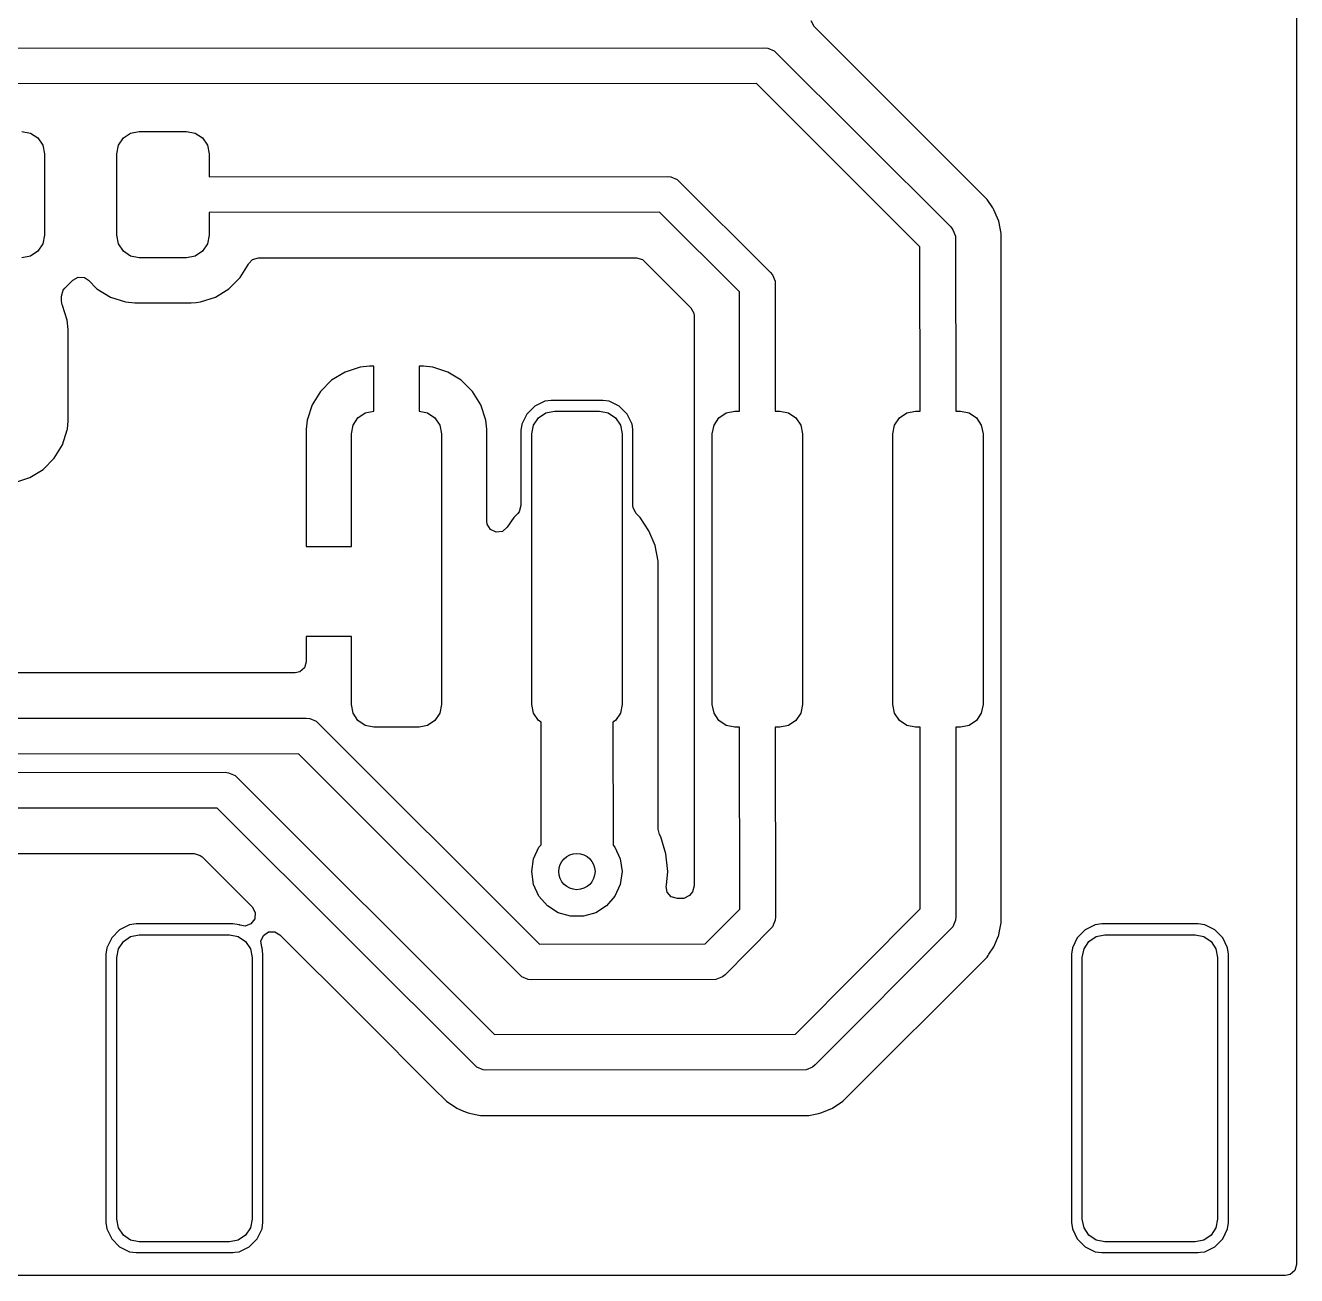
# Model space of a CAD drawing. Extents: x 123.7 to 187.7, y -113.5 to -73.6.
# Drawn here: x 173.57 to 187.65, y -113.51 to -99.67 of the extents above; entities that cross this region are included whole.
import ezdxf

# ---------------------------------------------------------------- set-up
doc = ezdxf.new("R2010")
doc.units = 0
doc.layers.add('BLACK', color=7, linetype='CONTINUOUS')

msp = doc.modelspace()

# ---------------------------------------------------------------- linework, layer by layer
at = {"layer": 'BLACK', "linetype": 'CONTINUOUS'}
for p, q in [((187.652, -73.6895), (187.652, -113.3905)), ((182.304838, -99.67668), (182.271353, -99.615357)), ((184.221612, -101.593454), (182.304838, -99.67668)), ((167.950982, -99.918843), (181.7525, -99.915)), ((181.7525, -99.915), (181.791518, -99.918843)), ((181.791518, -99.918843), (181.863614, -99.948706)), ((181.863614, -99.948706), (183.818921, -101.898579)), ((181.666002, -100.311191), (168.068069, -100.314978)), ((183.47758, -102.117735), (181.666002, -100.311191)), ((173.5275, -100.84), (173.623171, -100.85903)), ((174.731829, -100.85903), (174.8275, -100.84)), ((174.8275, -100.84), (175.3525, -100.84)), ((175.3525, -100.84), (175.448171, -100.85903)), ((173.623171, -100.85903), (173.704277, -100.913223)), ((173.704277, -100.913223), (173.75847, -100.994329)), ((173.75847, -100.994329), (173.7775, -101.09)), ((174.5775, -101.09), (174.59653, -100.994329)), ((174.59653, -100.994329), (174.650723, -100.913223)), ((174.650723, -100.913223), (174.731829, -100.85903)), ((175.448171, -100.85903), (175.529277, -100.913223)), ((175.529277, -100.913223), (175.58347, -100.994329)), ((175.58347, -100.994329), (175.6025, -101.09)), ((173.7775, -101.09), (173.7775, -101.99)), ((174.5775, -101.99), (174.5775, -101.09)), ((175.6025, -101.09), (175.6025, -101.343466)), ((175.6025, -101.343466), (180.6775, -101.34)), ((180.6775, -101.34), (180.716518, -101.343843)), ((180.716518, -101.343843), (180.788614, -101.373706)), ((180.788614, -101.373706), (181.818922, -102.398579)), ((184.221614, -101.593457), (184.221612, -101.593454)), ((184.284804, -101.688028), (184.221614, -101.593457)), ((184.284805, -101.68803), (184.284804, -101.688028)), ((184.298276, -101.70819), (184.284805, -101.68803)), ((180.591191, -101.736242), (175.6025, -101.739649)), ((175.6025, -101.739649), (175.6025, -101.99)), ((181.477593, -102.61797), (180.591191, -101.736242)), ((184.33734, -101.8025), (184.298276, -101.70819)), ((184.35108, -101.835672), (184.33734, -101.8025)), ((184.35108, -101.835676), (184.35108, -101.835672)), ((184.351081, -101.835677), (184.35108, -101.835676)), ((184.378, -101.971004), (184.351081, -101.835677)), ((183.818921, -101.898579), (183.843794, -101.928886)), ((183.843794, -101.928886), (183.873657, -102.000982)), ((184.378, -101.971007), (184.378, -101.971004)), ((184.378, -105.621006), (184.378, -101.971007)), ((173.75847, -102.085671), (173.704277, -102.166777)), ((173.7775, -101.99), (173.75847, -102.085671)), ((174.59653, -102.085671), (174.5775, -101.99)), ((174.650723, -102.166777), (174.59653, -102.085671)), ((175.58347, -102.085671), (175.529277, -102.166777)), ((175.6025, -101.99), (175.58347, -102.085671)), ((183.479479, -103.94), (183.47758, -102.117735)), ((183.873657, -102.000982), (183.875677, -103.94)), ((173.623171, -102.22097), (173.5275, -102.24)), ((173.704277, -102.166777), (173.623171, -102.22097)), ((174.731829, -102.22097), (174.650723, -102.166777)), ((174.8275, -102.24), (174.731829, -102.22097)), ((175.3525, -102.24), (174.8275, -102.24)), ((175.448171, -102.22097), (175.3525, -102.24)), ((175.529277, -102.166777), (175.448171, -102.22097)), ((176.042899, -102.304293), (176.082187, -102.259663)), ((176.082187, -102.259663), (176.148408, -102.2405)), ((176.148408, -102.2405), (180.335981, -102.2405)), ((180.335981, -102.2405), (180.40302, -102.260185)), ((180.40302, -102.260185), (180.423662, -102.276819)), ((175.945212, -102.458656), (176.037314, -102.309334)), ((176.037314, -102.309334), (176.037315, -102.309331)), ((176.037315, -102.309331), (176.041105, -102.303187)), ((176.041105, -102.303187), (176.042899, -102.304293)), ((180.423662, -102.276819), (180.940681, -102.793838)), ((181.818922, -102.398579), (181.843794, -102.428886)), ((174.001819, -102.577049), (174.089819, -102.489049)), ((174.089819, -102.489049), (174.151142, -102.455564)), ((174.151142, -102.455564), (174.220834, -102.460548)), ((174.220834, -102.460548), (174.265181, -102.489049)), ((174.265181, -102.489049), (174.358844, -102.582712)), ((175.821156, -102.582712), (175.945212, -102.458656)), ((181.843794, -102.428886), (181.873657, -102.500982)), ((181.873657, -102.500982), (181.875391, -103.94)), ((173.9655, -102.66473), (173.985185, -102.597691)), ((173.9655, -102.718436), (173.9655, -102.66473)), ((173.985185, -102.597691), (174.001819, -102.577049)), ((174.358844, -102.582712), (174.508166, -102.674814)), ((174.508166, -102.674814), (174.674703, -102.729999)), ((175.505297, -102.729999), (175.671834, -102.674814)), ((175.671834, -102.674814), (175.821156, -102.582712)), ((181.479187, -103.94), (181.477593, -102.61797)), ((173.974646, -102.759704), (173.9655, -102.718436)), ((173.97309, -102.76022), (173.974646, -102.759704)), ((173.97536, -102.767073), (173.97309, -102.76022)), ((173.975362, -102.767075), (173.97536, -102.767073)), ((174.030087, -102.932225), (173.975362, -102.767075)), ((174.674703, -102.729999), (174.777491, -102.7405)), ((174.777491, -102.7405), (175.402508, -102.740499)), ((175.402508, -102.740499), (175.402516, -102.740498)), ((175.402516, -102.740498), (175.402519, -102.740498)), ((175.402519, -102.740498), (175.458802, -102.734748)), ((175.458802, -102.734748), (175.505297, -102.729999)), ((180.940681, -102.793838), (180.974166, -102.855161)), ((174.0405, -103.034152), (174.030087, -102.932225)), ((180.974166, -102.855161), (180.977, -102.881519)), ((180.977, -102.881519), (180.977, -109.198481)), ((174.0405, -104.045848), (174.0405, -103.034152)), ((177.108375, -103.505643), (176.959154, -103.597684)), ((177.10838, -103.505641), (177.108375, -103.505643)), ((177.274802, -103.450494), (177.10838, -103.505641)), ((177.377511, -103.440001), (177.274802, -103.450494)), ((177.377529, -103.44), (177.377511, -103.440001)), ((177.427499, -103.439999), (177.377529, -103.44)), ((177.4275, -103.44), (177.427499, -103.439999)), ((177.4275, -103.94), (177.4275, -103.44)), ((177.977486, -103.44), (177.9275, -103.44)), ((177.9275, -103.44), (177.9275, -103.94)), ((178.08019, -103.450493), (177.977486, -103.44)), ((178.080197, -103.450494), (178.08019, -103.450493)), ((178.246619, -103.505641), (178.080197, -103.450494)), ((178.246624, -103.505643), (178.246619, -103.505641)), ((178.395845, -103.597684), (178.246624, -103.505643)), ((176.959154, -103.597684), (176.835184, -103.721654)), ((178.519815, -103.721654), (178.395845, -103.597684)), ((176.835184, -103.721654), (176.743143, -103.870875)), ((178.611856, -103.870875), (178.519815, -103.721654)), ((176.743141, -103.87088), (176.687994, -104.037302)), ((176.743143, -103.870875), (176.743141, -103.87088)), ((177.331829, -103.95903), (177.4275, -103.94)), ((177.9275, -103.94), (178.023171, -103.95903)), ((178.611858, -103.87088), (178.611856, -103.870875)), ((178.667005, -104.037302), (178.611858, -103.87088)), ((179.209231, -103.884301), (179.121801, -103.971731)), ((179.320321, -103.829993), (179.209231, -103.884301)), ((179.392345, -103.8195), (179.320321, -103.829993)), ((179.331829, -103.95903), (179.4275, -103.94)), ((179.962661, -103.8195), (179.392345, -103.8195)), ((179.4275, -103.94), (179.9275, -103.94)), ((179.9275, -103.94), (180.023171, -103.95903)), ((180.034677, -103.829992), (179.962661, -103.8195)), ((180.145768, -103.884301), (180.034677, -103.829992)), ((180.233198, -103.971731), (180.145768, -103.884301)), ((181.331829, -103.95903), (181.4275, -103.94)), ((181.4275, -103.94), (181.479187, -103.94)), ((181.875391, -103.94), (181.9275, -103.94)), ((181.9275, -103.94), (182.023171, -103.95903)), ((183.331829, -103.95903), (183.4275, -103.94)), ((183.4275, -103.94), (183.479479, -103.94)), ((183.875677, -103.94), (183.9275, -103.94)), ((183.9275, -103.94), (184.023171, -103.95903)), ((174.03088, -104.140013), (174.0405, -104.045848)), ((176.687993, -104.037309), (176.6775, -104.140013)), ((176.687994, -104.037302), (176.687993, -104.037309)), ((177.1775, -104.19), (177.19653, -104.094329)), ((177.19653, -104.094329), (177.250723, -104.013223)), ((177.250723, -104.013223), (177.331829, -103.95903)), ((178.023171, -103.95903), (178.104277, -104.013223)), ((178.104277, -104.013223), (178.15847, -104.094329)), ((178.15847, -104.094329), (178.1775, -104.19)), ((178.677498, -104.140012), (178.667005, -104.037302)), ((179.067492, -104.082822), (179.057, -104.154838)), ((179.121801, -103.971731), (179.067492, -104.082822)), ((179.1775, -104.19), (179.19653, -104.094329)), ((179.19653, -104.094329), (179.250723, -104.013223)), ((179.250723, -104.013223), (179.331829, -103.95903)), ((180.023171, -103.95903), (180.104277, -104.013223)), ((180.104277, -104.013223), (180.15847, -104.094329)), ((180.15847, -104.094329), (180.1775, -104.19)), ((180.233198, -103.971732), (180.233198, -103.971731)), ((180.2332, -103.971734), (180.233198, -103.971732)), ((180.287507, -104.082821), (180.2332, -103.971734)), ((180.295836, -104.139996), (180.287507, -104.082821)), ((181.1775, -104.19), (181.19653, -104.094329)), ((181.19653, -104.094329), (181.250723, -104.013223)), ((181.250723, -104.013223), (181.331829, -103.95903)), ((182.023171, -103.95903), (182.104277, -104.013223)), ((182.104277, -104.013223), (182.15847, -104.094329)), ((182.15847, -104.094329), (182.1775, -104.19)), ((183.1775, -104.19), (183.19653, -104.094329)), ((183.19653, -104.094329), (183.250723, -104.013223)), ((183.250723, -104.013223), (183.331829, -103.95903)), ((184.023171, -103.95903), (184.104277, -104.013223)), ((184.104277, -104.013223), (184.15847, -104.094329)), ((184.15847, -104.094329), (184.1775, -104.19)), ((173.975362, -104.312925), (174.030087, -104.147775)), ((174.030087, -104.147775), (174.03088, -104.140013)), ((176.6775, -104.140013), (176.6775, -105.44)), ((177.1775, -105.44), (177.1775, -104.19)), ((178.1775, -104.19), (178.1775, -107.19)), ((178.677499, -104.140028), (178.677498, -104.140012)), ((178.677499, -105.156975), (178.677499, -104.140028)), ((179.057, -104.154838), (179.057, -104.985637)), ((179.1775, -107.19), (179.1775, -104.19)), ((180.1775, -104.19), (180.1775, -107.19)), ((180.297999, -104.15484), (180.295836, -104.139996)), ((180.297999, -104.985637), (180.297999, -104.15484)), ((181.1775, -107.19), (181.1775, -104.19)), ((182.1775, -104.19), (182.1775, -107.19)), ((183.1775, -107.19), (183.1775, -104.19)), ((184.1775, -104.19), (184.1775, -107.19)), ((173.884026, -104.461003), (173.975362, -104.312925)), ((173.761003, -104.584026), (173.884026, -104.461003)), ((173.612925, -104.675362), (173.761003, -104.584026)), ((173.447775, -104.730087), (173.612925, -104.675362)), ((179.020683, -105.073316), (178.978037, -105.115962)), ((179.037315, -105.052676), (179.020683, -105.073316)), ((179.057, -104.985637), (179.037315, -105.052676)), ((180.300833, -105.011995), (180.297999, -104.985637)), ((180.334318, -105.073318), (180.300833, -105.011995)), ((180.376961, -105.115961), (180.334318, -105.073318)), ((178.681917, -105.18978), (178.677499, -105.156975)), ((178.718636, -105.249223), (178.681917, -105.18978)), ((178.978033, -105.115968), (178.904601, -105.225866)), ((178.978037, -105.115962), (178.978033, -105.115968)), ((180.376964, -105.115965), (180.376961, -105.115961)), ((180.475509, -105.263446), (180.376964, -105.115965)), ((178.781663, -105.279378), (178.718636, -105.249223)), ((178.850988, -105.270671), (178.781663, -105.279378)), ((178.904601, -105.225866), (178.850988, -105.270671)), ((180.475516, -105.263459), (180.475509, -105.263446)), ((180.543393, -105.427332), (180.475516, -105.263459)), ((176.6775, -105.44), (177.1775, -105.44)), ((180.543396, -105.427341), (180.543393, -105.427332)), ((180.577999, -105.601304), (180.543396, -105.427341)), ((180.578, -105.601306), (180.577999, -105.601304)), ((180.578, -108.57124), (180.578, -105.601306)), ((184.378, -105.621007), (184.378, -105.621006)), ((184.378, -109.608993), (184.378, -105.621007)), ((177.1775, -106.436689), (176.677501, -106.436965)), ((176.677501, -106.436965), (176.677501, -106.7155)), ((177.1775, -107.19), (177.1775, -106.436689)), ((176.677501, -106.7155), (176.657816, -106.782539)), ((176.553501, -106.8395), (165.9145, -106.8395)), ((176.605012, -106.828294), (176.553501, -106.8395)), ((176.657816, -106.782539), (176.605012, -106.828294)), ((177.19653, -107.285671), (177.1775, -107.19)), ((178.1775, -107.19), (178.15847, -107.285671)), ((179.19653, -107.285671), (179.1775, -107.19)), ((180.1775, -107.19), (180.15847, -107.285671)), ((181.19653, -107.285671), (181.1775, -107.19)), ((182.1775, -107.19), (182.15847, -107.285671)), ((183.19653, -107.285671), (183.1775, -107.19)), ((184.1775, -107.19), (184.15847, -107.285671)), ((177.250723, -107.366777), (177.19653, -107.285671)), ((178.15847, -107.285671), (178.104277, -107.366777)), ((179.250723, -107.366777), (179.19653, -107.285671)), ((180.15847, -107.285671), (180.104277, -107.366777)), ((181.250723, -107.366777), (181.19653, -107.285671)), ((182.15847, -107.285671), (182.104277, -107.366777)), ((183.250723, -107.366777), (183.19653, -107.285671)), ((184.15847, -107.285671), (184.104277, -107.366777)), ((165.2884, -107.343764), (176.6775, -107.34)), ((176.6775, -107.34), (176.716518, -107.343843)), ((176.716518, -107.343843), (176.788614, -107.373706)), ((176.788614, -107.373706), (179.26383, -109.843606)), ((177.331829, -107.42097), (177.250723, -107.366777)), ((177.4275, -107.44), (177.331829, -107.42097)), ((177.9275, -107.44), (177.4275, -107.44)), ((178.023171, -107.42097), (177.9275, -107.44)), ((178.104277, -107.366777), (178.023171, -107.42097)), ((179.279205, -107.385808), (179.250723, -107.366777)), ((179.28057, -108.742332), (179.279205, -107.385808)), ((180.104277, -107.366777), (180.075836, -107.38578)), ((180.075836, -107.38578), (180.077203, -108.745533)), ((181.331829, -107.42097), (181.250723, -107.366777)), ((181.4275, -107.44), (181.331829, -107.42097)), ((181.479229, -107.44), (181.4275, -107.44)), ((181.481219, -109.454005), (181.479229, -107.44)), ((181.9275, -107.44), (181.875425, -107.44)), ((181.875425, -107.44), (181.8775, -109.54)), ((182.023171, -107.42097), (181.9275, -107.44)), ((182.104277, -107.366777), (182.023171, -107.42097)), ((183.331829, -107.42097), (183.250723, -107.366777)), ((183.4275, -107.44), (183.331829, -107.42097)), ((183.479229, -107.44), (183.4275, -107.44)), ((183.481219, -109.453633), (183.479229, -107.44)), ((183.9275, -107.44), (183.875425, -107.44)), ((183.875425, -107.44), (183.8775, -109.54)), ((184.023171, -107.42097), (183.9275, -107.44)), ((184.104277, -107.366777), (184.023171, -107.42097)), ((176.590974, -107.736198), (165.288632, -107.739934)), ((179.066386, -110.206294), (176.590974, -107.736198)), ((168.263482, -107.943843), (175.7775, -107.94)), ((175.7775, -107.94), (175.816518, -107.943843)), ((175.816518, -107.943843), (175.888614, -107.973706)), ((175.888614, -107.973706), (178.763947, -110.843706)), ((175.690981, -108.336221), (168.380057, -108.33996)), ((178.566386, -111.206294), (175.690981, -108.336221)), ((180.59264, -108.629692), (180.578, -108.57124)), ((179.256873, -108.76968), (179.28057, -108.742332)), ((180.077203, -108.745533), (180.098127, -108.76968)), ((180.606314, -108.655273), (180.59264, -108.629692)), ((180.663524, -108.843868), (180.606314, -108.655273)), ((168.644019, -108.8405), (175.435981, -108.8405)), ((175.435981, -108.8405), (175.50302, -108.860185)), ((175.50302, -108.860185), (175.523662, -108.876819)), ((175.523662, -108.876819), (176.078649, -109.431806)), ((179.197754, -108.899134), (179.256873, -108.76968)), ((180.098127, -108.76968), (180.157246, -108.899134)), ((180.682841, -109.04), (180.663524, -108.843868)), ((179.1775, -109.04), (179.197754, -108.899134)), ((180.157246, -108.899134), (180.1775, -109.04)), ((179.197754, -109.180866), (179.1775, -109.04)), ((180.1775, -109.04), (180.157246, -109.180866)), ((180.668018, -109.190498), (180.682841, -109.04)), ((179.256873, -109.31032), (179.197754, -109.180866)), ((180.157246, -109.180866), (180.098127, -109.31032)), ((180.666753, -109.203346), (180.668018, -109.190498)), ((180.677362, -109.267011), (180.666753, -109.203346)), ((180.723117, -109.319815), (180.677362, -109.267011)), ((180.923662, -109.303181), (180.862339, -109.336666)), ((180.940681, -109.286162), (180.923662, -109.303181)), ((180.957315, -109.26552), (180.940681, -109.286162)), ((180.977, -109.198481), (180.957315, -109.26552)), ((176.078649, -109.431806), (176.112134, -109.493128)), ((179.35007, -109.417875), (179.256873, -109.31032)), ((179.469792, -109.494816), (179.35007, -109.417875)), ((180.00493, -109.417875), (179.885208, -109.494816)), ((180.098127, -109.31032), (180.00493, -109.417875)), ((180.790156, -109.3395), (180.723117, -109.319815)), ((180.835981, -109.3395), (180.790156, -109.3395)), ((180.862339, -109.336666), (180.835981, -109.3395)), ((176.10715, -109.562819), (176.065279, -109.618753)), ((176.112134, -109.493128), (176.10715, -109.562819)), ((179.606343, -109.534911), (179.469792, -109.494816)), ((179.748657, -109.534911), (179.606343, -109.534911)), ((179.885208, -109.494816), (179.748657, -109.534911)), ((181.099034, -109.840147), (181.481219, -109.454005)), ((181.873657, -109.579018), (181.843794, -109.651114)), ((181.8775, -109.54), (181.873657, -109.579018)), ((182.099692, -110.840084), (183.481219, -109.453633)), ((183.873657, -109.579018), (183.843794, -109.651114)), ((183.8775, -109.54), (183.873657, -109.579018)), ((174.609232, -109.684301), (174.521801, -109.771732)), ((174.720323, -109.629992), (174.609232, -109.684301)), ((174.792339, -109.6195), (174.720323, -109.629992)), ((174.79234, -109.6195), (174.792339, -109.6195)), ((175.86266, -109.6195), (174.79234, -109.6195)), ((175.862661, -109.6195), (175.86266, -109.6195)), ((175.934677, -109.629992), (175.862661, -109.6195)), ((175.934681, -109.629993), (175.934677, -109.629992)), ((175.936515, -109.63089), (175.934681, -109.629993)), ((175.939382, -109.631446), (175.936515, -109.63089)), ((175.94388, -109.632836), (175.939382, -109.631446)), ((175.94403, -109.632348), (175.94388, -109.632836)), ((175.999814, -109.64317), (175.94403, -109.632348)), ((176.065279, -109.618753), (175.999814, -109.64317)), ((176.202192, -109.747826), (176.259954, -109.708516)), ((176.259954, -109.708516), (176.329799, -109.706675)), ((176.329799, -109.706675), (176.385693, -109.73885)), ((181.843794, -109.651114), (181.318921, -110.181421)), ((183.843794, -109.651114), (182.318921, -111.181421)), ((184.35108, -109.744329), (184.356434, -109.717409)), ((184.356434, -109.717409), (184.378, -109.608993)), ((185.309232, -109.684301), (185.221801, -109.771732)), ((185.420323, -109.629992), (185.309232, -109.684301)), ((185.492339, -109.6195), (185.420323, -109.629992)), ((185.49234, -109.6195), (185.492339, -109.6195)), ((186.56266, -109.6195), (185.49234, -109.6195)), ((186.562661, -109.6195), (186.56266, -109.6195)), ((186.634676, -109.629992), (186.562661, -109.6195)), ((186.745767, -109.684301), (186.634676, -109.629992)), ((186.833198, -109.771732), (186.745767, -109.684301)), ((174.521801, -109.771732), (174.467492, -109.882823)), ((174.59653, -109.89433), (174.650724, -109.813224)), ((174.650724, -109.813224), (174.73183, -109.75903)), ((174.73183, -109.75903), (174.827502, -109.740001)), ((174.827502, -109.740001), (175.827499, -109.74)), ((175.827499, -109.74), (175.92317, -109.75903)), ((175.92317, -109.75903), (176.004276, -109.813224)), ((176.004276, -109.813224), (176.05847, -109.89433)), ((176.174852, -109.812125), (176.202192, -109.747826)), ((176.185319, -109.873417), (176.174852, -109.812125)), ((176.385693, -109.73885), (177.270099, -110.623255)), ((179.26383, -109.843606), (181.099034, -109.840147)), ((184.242798, -109.954839), (184.298275, -109.871811)), ((184.298275, -109.871811), (184.348365, -109.750883)), ((184.348365, -109.750883), (184.35108, -109.744329)), ((185.221801, -109.771732), (185.167492, -109.882823)), ((185.29653, -109.89433), (185.350724, -109.813224)), ((185.350724, -109.813224), (185.43183, -109.75903)), ((185.43183, -109.75903), (185.527502, -109.740001)), ((185.527502, -109.740001), (186.527499, -109.74)), ((186.527499, -109.74), (186.62317, -109.75903)), ((186.62317, -109.75903), (186.704276, -109.813224)), ((186.704276, -109.813224), (186.75847, -109.89433)), ((186.833198, -109.771733), (186.833198, -109.771732)), ((186.8332, -109.771735), (186.833198, -109.771733)), ((186.887507, -109.882822), (186.8332, -109.771735)), ((174.467492, -109.882823), (174.457, -109.954839)), ((174.457, -109.954839), (174.457, -112.92516)), ((174.5775, -109.990001), (174.59653, -109.89433)), ((174.577501, -112.889998), (174.5775, -109.990001)), ((176.05847, -109.89433), (176.077499, -109.990002)), ((176.077499, -109.990002), (176.0775, -112.889999)), ((176.184664, -109.87362), (176.185319, -109.873417)), ((176.186206, -109.878613), (176.184664, -109.87362)), ((176.186613, -109.880994), (176.186206, -109.878613)), ((176.187507, -109.882822), (176.186613, -109.880994)), ((176.198, -109.95484), (176.187507, -109.882822)), ((176.198, -112.92516), (176.198, -109.95484)), ((182.624043, -111.584114), (184.221613, -109.986543)), ((184.221613, -109.986543), (184.23346, -109.968814)), ((184.23346, -109.968814), (184.242798, -109.954839)), ((185.167492, -109.882823), (185.157, -109.954839)), ((185.157, -109.954839), (185.157, -112.92516)), ((185.2775, -109.990001), (185.29653, -109.89433)), ((185.277501, -112.889998), (185.2775, -109.990001)), ((186.75847, -109.89433), (186.777499, -109.990002)), ((186.777499, -109.990002), (186.7775, -112.889999)), ((186.898, -109.95484), (186.887507, -109.882822)), ((186.898, -112.92516), (186.898, -109.95484)), ((179.138482, -110.236157), (179.066386, -110.206294)), ((179.1775, -110.24), (179.138482, -110.236157)), ((181.216518, -110.236157), (179.1775, -110.24)), ((181.288614, -110.206294), (181.216518, -110.236157)), ((181.318921, -110.181421), (181.288614, -110.206294)), ((177.270099, -110.623255), (178.133386, -111.486542)), ((178.763947, -110.843706), (182.099692, -110.840084)), ((178.638482, -111.236157), (178.566386, -111.206294)), ((178.6775, -111.24), (178.638482, -111.236157)), ((182.216518, -111.236157), (178.6775, -111.24)), ((182.288614, -111.206294), (182.216518, -111.236157)), ((182.318921, -111.181421), (182.288614, -111.206294)), ((178.133386, -111.486542), (178.186844, -111.54)), ((178.186844, -111.54), (178.230959, -111.584115)), ((178.230959, -111.584115), (178.345682, -111.660771)), ((178.345682, -111.660771), (178.345686, -111.660773)), ((178.345686, -111.660773), (178.345689, -111.660775)), ((178.345689, -111.660775), (178.420366, -111.691707)), ((178.420366, -111.691707), (178.420367, -111.691707)), ((178.420367, -111.691707), (178.420369, -111.691709)), ((178.420369, -111.691709), (178.473166, -111.713578)), ((182.381828, -111.71358), (182.445569, -111.687177)), ((182.445569, -111.687177), (182.509307, -111.660777)), ((182.509307, -111.660777), (182.509308, -111.660776)), ((182.509308, -111.660776), (182.509311, -111.660775)), ((182.509311, -111.660775), (182.624043, -111.584114)), ((178.473166, -111.713578), (178.473171, -111.71358)), ((178.473171, -111.71358), (178.47318, -111.713581)), ((178.47318, -111.713581), (178.473181, -111.713582)), ((178.473181, -111.713582), (178.500045, -111.718925)), ((178.500045, -111.718925), (178.500051, -111.718926)), ((178.500051, -111.718926), (178.500091, -111.718934)), ((178.500091, -111.718934), (178.590437, -111.736905)), ((178.590437, -111.736905), (178.608506, -111.7405)), ((178.608506, -111.7405), (178.608507, -111.7405)), ((178.608507, -111.7405), (182.246496, -111.7405)), ((182.246496, -111.7405), (182.354957, -111.718925)), ((182.354957, -111.718925), (182.381828, -111.71358)), ((174.457, -112.92516), (174.467492, -112.997176)), ((174.59653, -112.98567), (174.577501, -112.889998)), ((176.0775, -112.889999), (176.05847, -112.98567)), ((176.187507, -112.997178), (176.198, -112.92516)), ((185.157, -112.92516), (185.167492, -112.997176)), ((185.29653, -112.98567), (185.277501, -112.889998)), ((186.7775, -112.889999), (186.75847, -112.98567)), ((186.887507, -112.997178), (186.898, -112.92516)), ((174.467492, -112.997176), (174.521801, -113.108267)), ((174.521801, -113.108267), (174.609232, -113.195698)), ((174.650724, -113.066776), (174.59653, -112.98567)), ((174.73183, -113.12097), (174.650724, -113.066776)), ((176.004276, -113.066776), (175.92317, -113.12097)), ((176.05847, -112.98567), (176.004276, -113.066776)), ((176.045765, -113.1957), (176.1332, -113.108265)), ((176.1332, -113.108265), (176.187507, -112.997178)), ((185.167492, -112.997176), (185.221801, -113.108267)), ((185.221801, -113.108267), (185.309232, -113.195698)), ((185.350724, -113.066776), (185.29653, -112.98567)), ((185.43183, -113.12097), (185.350724, -113.066776)), ((186.704276, -113.066776), (186.62317, -113.12097)), ((186.75847, -112.98567), (186.704276, -113.066776)), ((186.745765, -113.1957), (186.8332, -113.108265)), ((186.8332, -113.108265), (186.887507, -112.997178)), ((174.609232, -113.195698), (174.609233, -113.195698)), ((174.609233, -113.195698), (174.609235, -113.1957)), ((174.609235, -113.1957), (174.720322, -113.250007)), ((174.720322, -113.250007), (174.756331, -113.255253)), ((174.827501, -113.14), (174.73183, -113.12097)), ((175.827498, -113.139999), (174.827501, -113.14)), ((175.92317, -113.12097), (175.827498, -113.139999)), ((175.886666, -113.257002), (175.934678, -113.250007)), ((175.934678, -113.250007), (176.045765, -113.1957)), ((185.309232, -113.195698), (185.309233, -113.195698)), ((185.309233, -113.195698), (185.309235, -113.1957)), ((185.309235, -113.1957), (185.420322, -113.250007)), ((185.420322, -113.250007), (185.456331, -113.255253)), ((185.527501, -113.14), (185.43183, -113.12097)), ((186.527498, -113.139999), (185.527501, -113.14)), ((186.62317, -113.12097), (186.527498, -113.139999)), ((186.586666, -113.257002), (186.634678, -113.250007)), ((186.634678, -113.250007), (186.745765, -113.1957)), ((174.756331, -113.255253), (174.792339, -113.2605)), ((174.792339, -113.2605), (174.79234, -113.2605)), ((174.79234, -113.2605), (175.862661, -113.2605)), ((175.862661, -113.2605), (175.886666, -113.257002)), ((185.456331, -113.255253), (185.492339, -113.2605)), ((185.492339, -113.2605), (185.49234, -113.2605)), ((185.49234, -113.2605), (186.562661, -113.2605)), ((186.562661, -113.2605), (186.586666, -113.257002)), ((187.652, -113.3905), (187.632315, -113.457539)), ((187.528, -113.5145), (123.827, -113.5145)), ((187.579511, -113.503294), (187.528, -113.5145)), ((187.632315, -113.457539), (187.579511, -113.503294))]:
    msp.add_line(p, q, dxfattribs=at)
at = {"layer": 'BLACK'}
msp.add_circle((179.6775, -109.04), 0.2, dxfattribs=at)

doc.saveas('drawing.dxf')
